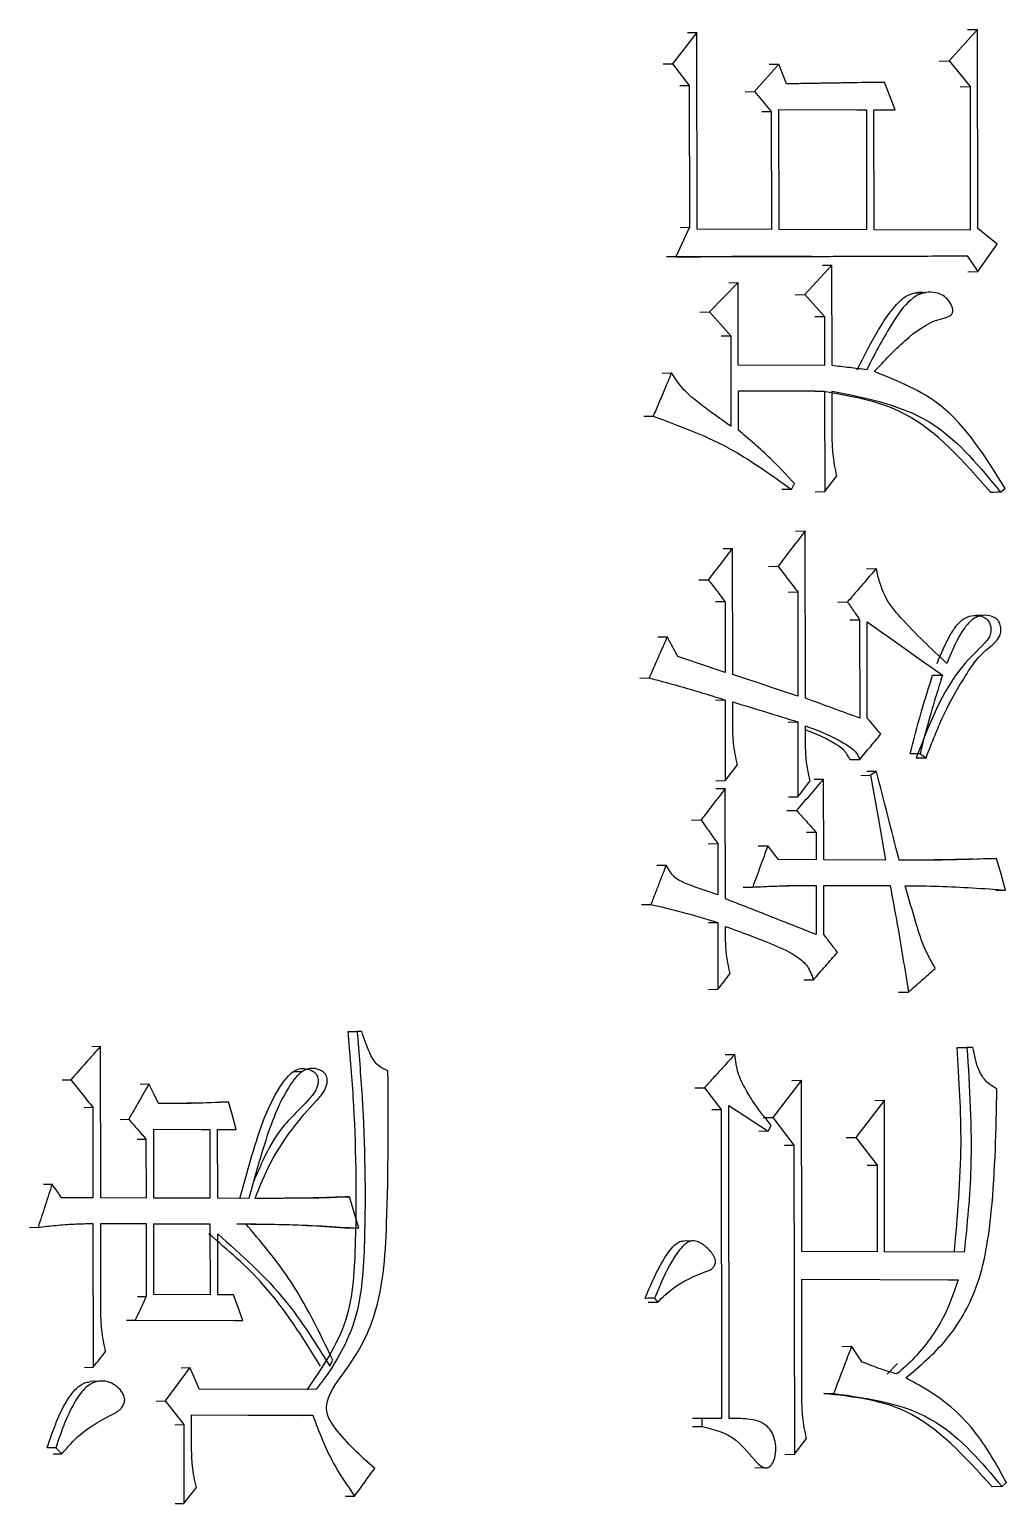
# Model space of a CAD drawing. Header units: millimetres. Extents: x 1726 to 4771, y 590 to 2743.
# Drawn here: x 3151.89 to 3157.26, y 935.74 to 943.84 of the extents above; entities that cross this region are included whole.
import ezdxf

# ---------------------------------------------------------------- set-up
doc = ezdxf.new("R2010")
doc.units = ezdxf.units.MM

msp = doc.modelspace()

# ---------------------------------------------------------------- linework, layer by layer
at = {"color": 7, "linetype": 'Continuous', "lineweight": 25}
for p, q in [((3157.101, 943.8413), (3156.9448, 943.6688)), ((3157.047, 943.8405), (3157.101, 943.8413)), ((3157.1026, 942.7488), (3157.101, 943.8413)), ((3155.5595, 943.8255), (3155.4261, 943.6529)), ((3155.5076, 943.8247), (3155.5595, 943.8255)), ((3155.5611, 942.7438), (3155.5595, 943.8255)), ((3156.891, 943.6681), (3156.9448, 943.6688)), ((3156.9448, 943.6688), (3157.0603, 943.5278)), ((3155.3744, 943.6521), (3155.4261, 943.6529)), ((3155.4261, 943.6529), (3155.5182, 943.5336)), ((3156.0097, 943.6508), (3155.8768, 943.4998)), ((3155.9572, 943.65), (3156.0097, 943.6508)), ((3156.0514, 943.5424), (3156.0097, 943.6508)), ((3155.4664, 943.5328), (3155.5182, 943.5336)), ((3155.5182, 943.5336), (3155.5193, 942.7548)), ((3156.5368, 943.5504), (3156.5901, 943.5512)), ((3156.6482, 943.3996), (3156.5901, 943.5512)), ((3157.0064, 943.527), (3157.0603, 943.5278)), ((3157.0603, 943.5278), (3157.0615, 942.7381)), ((3155.8245, 943.499), (3155.8768, 943.4998)), ((3155.8768, 943.4998), (3155.9685, 943.3913)), ((3155.916, 943.3905), (3155.9685, 943.3913)), ((3155.9685, 943.3913), (3155.9694, 942.7423)), ((3156.011, 942.7421), (3156.01, 943.402)), ((3156.01, 943.402), (3156.4911, 943.4002)), ((3156.4379, 943.3994), (3156.4911, 943.4002)), ((3156.4911, 943.4002), (3156.4921, 942.7403)), ((3156.5325, 943.4), (3156.6482, 943.3996)), ((3156.5334, 942.7402), (3156.5325, 943.4)), ((3156.5948, 943.3988), (3156.6482, 943.3996)), ((3155.5193, 942.7548), (3155.4444, 942.5928)), ((3155.4675, 942.754), (3155.5193, 942.7548)), ((3155.9694, 942.7423), (3155.5611, 942.7438)), ((3156.4921, 942.7403), (3156.011, 942.7421)), ((3157.0615, 942.7381), (3156.5334, 942.7402)), ((3157.2096, 942.6618), (3157.1026, 942.7488)), ((3157.1029, 942.5108), (3157.2096, 942.6618)), ((3155.4444, 942.5928), (3155.3923, 942.592)), ((3156.3019, 942.5463), (3156.1528, 942.3846)), ((3156.2489, 942.5456), (3156.3019, 942.5463)), ((3156.3026, 941.9947), (3156.3019, 942.5463)), ((3156.9913, 942.5968), (3157.0452, 942.5976)), ((3157.0452, 942.5976), (3157.1029, 942.5108)), ((3157.0489, 942.51), (3157.1029, 942.5108)), ((3155.7867, 942.4509), (3155.6285, 942.2892)), ((3155.7345, 942.4501), (3155.7867, 942.4509)), ((3155.7874, 941.9966), (3155.7867, 942.4509)), ((3156.1, 942.3839), (3156.1528, 942.3846)), ((3156.1528, 942.3846), (3156.2608, 942.2653)), ((3156.8005, 942.3924), (3156.7466, 942.3916)), ((3155.5765, 942.2885), (3155.6285, 942.2892)), ((3155.6285, 942.2892), (3155.7455, 942.159)), ((3156.2079, 942.2645), (3156.2608, 942.2653)), ((3156.2608, 942.2653), (3156.2612, 941.9948)), ((3155.6933, 942.1582), (3155.7455, 942.159)), ((3155.7455, 942.159), (3155.7462, 941.6614)), ((3156.2612, 941.9948), (3155.7874, 941.9966)), ((3155.3685, 941.9539), (3155.4203, 941.9547)), ((3155.7876, 941.856), (3156.2614, 941.8542)), ((3155.7879, 941.6396), (3155.7876, 941.856)), ((3156.2082, 941.8534), (3155.7876, 941.855)), ((3156.2085, 941.8534), (3156.2614, 941.8542)), ((3156.2614, 941.8542), (3156.2622, 941.3025)), ((3156.3032, 941.6053), (3156.3029, 941.854)), ((3155.2686, 941.7162), (3155.3202, 941.7169)), ((3156.0796, 941.314), (3156.0961, 941.3464)), ((3156.2622, 941.3025), (3156.3284, 941.3888)), ((3157.228, 941.2988), (3157.2526, 941.3204)), ((3156.2093, 941.3018), (3156.2622, 941.3025)), ((3156.1019, 941.0858), (3156.1546, 941.0866)), ((3156.156, 940.1672), (3156.1546, 941.0866)), ((3155.7033, 940.99), (3155.7555, 940.9907)), ((3155.7565, 940.2985), (3155.7555, 940.9907)), ((3155.9529, 940.8917), (3156.0054, 940.8925)), ((3156.4912, 940.8789), (3156.5445, 940.8797)), ((3155.5703, 940.8174), (3155.6223, 940.8182)), ((3156.0609, 940.7507), (3156.1136, 940.7514)), ((3156.1136, 940.7514), (3156.1144, 940.1781)), ((3155.6621, 940.6981), (3155.7143, 940.6988)), ((3155.7143, 940.6988), (3155.7148, 940.3094)), ((3156.3344, 940.6956), (3156.3874, 940.6963)), ((3156.4007, 940.598), (3156.4538, 940.5987)), ((3156.4538, 940.5987), (3156.4546, 940.0579)), ((3157.1467, 940.623), (3157.0923, 940.6222)), ((3156.496, 940.0577), (3156.4952, 940.5878)), ((3155.3456, 940.5045), (3155.3973, 940.5053)), ((3155.2456, 940.2777), (3155.2972, 940.2785)), ((3156.8548, 940.2933), (3156.9085, 940.2941)), ((3155.6629, 940.1572), (3155.715, 940.158)), ((3155.715, 940.158), (3155.7157, 939.7145)), ((3155.7569, 940.0172), (3155.7567, 940.147)), ((3156.062, 940.0367), (3156.1146, 940.0375)), ((3156.1146, 940.0375), (3156.1152, 939.6265)), ((3156.1563, 939.9292), (3156.1562, 940.0157)), ((3156.7855, 939.8619), (3156.7319, 939.8611)), ((3156.7855, 939.8619), (3156.8185, 939.8401)), ((3156.4015, 939.8299), (3156.4549, 939.8307)), ((3155.6636, 939.7137), (3155.7157, 939.7145)), ((3156.2033, 939.7225), (3156.2562, 939.7233)), ((3156.2568, 939.2798), (3156.2562, 939.7233)), ((3156.4598, 939.7432), (3156.513, 939.744)), ((3156.546, 939.7655), (3156.4928, 939.7647)), ((3156.546, 939.7655), (3156.513, 939.744)), ((3155.6636, 939.6705), (3155.7157, 939.6712)), ((3155.7166, 939.0655), (3155.7157, 939.6712)), ((3156.0626, 939.6257), (3156.1152, 939.6265)), ((3156.0544, 939.55), (3156.107, 939.5508)), ((3155.5306, 939.4979), (3155.5825, 939.4986)), ((3156.1623, 939.4306), (3156.2151, 939.4314)), ((3156.2151, 939.4314), (3156.2153, 939.28)), ((3155.6224, 939.3677), (3155.6745, 939.3685)), ((3155.6745, 939.3685), (3155.6749, 939.0873)), ((3155.8969, 939.3559), (3155.9494, 939.3567)), ((3155.3391, 939.2499), (3155.3908, 939.2507)), ((3156.2153, 939.28), (3156.0077, 939.2807)), ((3156.5963, 939.2785), (3156.2568, 939.2798)), ((3157.0735, 939.2837), (3157.1519, 939.2862)), ((3157.1521, 939.2862), (3157.2062, 939.287)), ((3156.1625, 939.1386), (3156.0601, 939.1371)), ((3156.1628, 939.1386), (3156.2156, 939.1394)), ((3156.2156, 939.1394), (3156.2159, 938.8689)), ((3156.257, 939.1392), (3156.6213, 939.1378)), ((3156.2574, 938.8688), (3156.257, 939.1392)), ((3156.568, 939.137), (3156.6213, 939.1378)), ((3155.8142, 939.1291), (3155.8665, 939.1298)), ((3157.2016, 939.1129), (3157.2558, 939.1137)), ((3155.2558, 939.0337), (3155.3074, 939.0345)), ((3155.623, 938.9351), (3155.6751, 938.9358)), ((3155.6751, 938.9358), (3155.6756, 938.5681)), ((3155.7169, 938.8708), (3155.7168, 938.914)), ((3155.6236, 938.5673), (3155.6756, 938.5681)), ((3156.1469, 938.6194), (3156.1997, 938.6202)), ((3156.6678, 938.5525), (3156.7213, 938.5533)), ((3153.6437, 938.3362), (3153.6933, 938.337)), ((3153.7187, 938.3369), (3153.6933, 938.337)), ((3152.2364, 938.2542), (3152.2841, 938.255)), ((3152.2853, 937.4221), (3152.2841, 938.255)), ((3156.9893, 938.2484), (3157.0433, 938.2492)), ((3157.0762, 938.2491), (3157.0433, 938.2492)), ((3155.7157, 938.21), (3155.7679, 938.2108)), ((3153.3904, 938.1151), (3153.3409, 938.1143)), ((3152.0735, 938.0708), (3152.1211, 938.0716)), ((3152.5024, 938.0478), (3152.5505, 938.0486)), ((3155.5494, 938.0267), (3155.6013, 938.0275)), ((3155.6013, 938.0275), (3155.6933, 937.9082)), ((3156.1341, 938.0688), (3155.9765, 937.8639)), ((3156.0814, 938.068), (3156.1341, 938.0688)), ((3156.1355, 937.1277), (3156.1341, 938.0688)), ((3152.1939, 937.919), (3152.2417, 937.9198)), ((3152.2417, 937.9198), (3152.2424, 937.4222)), ((3152.8011, 937.9427), (3152.9381, 937.9491)), ((3152.9384, 937.9491), (3152.987, 937.9499)), ((3155.7349, 937.9296), (3155.9516, 937.7882)), ((3155.7374, 936.2097), (3155.7349, 937.9296)), ((3156.59, 937.9589), (3156.4331, 937.754)), ((3156.5367, 937.9581), (3156.59, 937.9589)), ((3156.5912, 937.126), (3156.59, 937.9589)), ((3152.3913, 937.8535), (3152.4392, 937.8543)), ((3155.6412, 937.9074), (3155.6933, 937.9082)), ((3155.6933, 937.9082), (3155.6957, 936.2099)), ((3155.924, 937.8631), (3155.9765, 937.8639)), ((3155.9765, 937.8639), (3156.0931, 937.712)), ((3152.5771, 937.4212), (3152.5765, 937.7998)), ((3152.5765, 937.7998), (3152.8847, 937.7988)), ((3152.8362, 937.798), (3152.8847, 937.7988)), ((3152.8847, 937.7988), (3152.8852, 937.4202)), ((3152.9274, 937.7987), (3153.0299, 937.7983)), ((3152.928, 937.4201), (3152.9274, 937.7987)), ((3152.9812, 937.7975), (3153.0299, 937.7983)), ((3155.9516, 937.7882), (3155.8992, 937.7874)), ((3155.9516, 937.7882), (3155.9682, 937.8206)), ((3152.4857, 937.745), (3152.5337, 937.7458)), ((3152.5337, 937.7458), (3152.5342, 937.4213)), ((3156.0405, 937.7112), (3156.0931, 937.712)), ((3156.0931, 937.712), (3156.0955, 936.0137)), ((3156.38, 937.7532), (3156.4331, 937.754)), ((3156.4331, 937.754), (3156.5492, 937.6021)), ((3156.4959, 937.6013), (3156.5492, 937.6021)), ((3156.5492, 937.6021), (3156.5498, 937.1262)), ((3151.9712, 937.4978), (3152.0186, 937.4986)), ((3152.2424, 937.4222), (3152.0704, 937.4227)), ((3152.5342, 937.4213), (3152.2853, 937.4221)), ((3152.8852, 937.4202), (3152.5771, 937.4212)), ((3153.0988, 937.4195), (3152.928, 937.4201)), ((3153.2849, 937.4198), (3153.2767, 937.4197)), ((3153.6026, 937.4277), (3153.6521, 937.4285)), ((3152.2426, 937.2816), (3152.2437, 936.492)), ((3152.2855, 937.2815), (3152.5344, 937.2807)), ((3152.2862, 936.7947), (3152.2855, 937.2815)), ((3152.4863, 937.2799), (3152.5344, 937.2807)), ((3152.5344, 937.2807), (3152.535, 936.8805)), ((3152.5778, 936.8911), (3152.5773, 937.2805)), ((3152.5773, 937.2805), (3152.8854, 937.2796)), ((3152.8367, 937.2788), (3152.5773, 937.2796)), ((3152.8369, 937.2788), (3152.8854, 937.2796)), ((3152.8854, 937.2796), (3152.886, 936.8902)), ((3151.8941, 937.2601), (3151.9415, 937.2609)), ((3152.9287, 936.89), (3152.9282, 937.2252)), ((3153.7033, 937.2553), (3153.6538, 937.2545)), ((3155.5353, 937.1857), (3155.4831, 937.1849)), ((3156.5498, 937.1262), (3156.1355, 937.1277)), ((3157.0284, 937.1243), (3156.5912, 937.126)), ((3156.1366, 936.3164), (3156.1357, 936.9763)), ((3156.1357, 936.9763), (3156.9957, 936.973)), ((3156.9418, 936.9722), (3156.9957, 936.973)), ((3152.4869, 936.8797), (3152.535, 936.8805)), ((3152.886, 936.8902), (3152.5778, 936.8911)), ((3153.0142, 936.8898), (3152.9287, 936.89)), ((3152.4272, 936.75), (3152.4752, 936.7508)), ((3152.4752, 936.7508), (3153.0656, 936.749)), ((3153.0168, 936.7482), (3153.0656, 936.749)), ((3156.3568, 936.6067), (3156.4099, 936.6075)), ((3152.196, 936.4912), (3152.2437, 936.492)), ((3152.7754, 936.4903), (3152.6387, 936.3068)), ((3152.727, 936.4895), (3152.7754, 936.4903)), ((3156.6046, 936.4543), (3156.6624, 936.5119)), ((3152.2737, 936.4148), (3152.2257, 936.414)), ((3152.5905, 936.306), (3152.6387, 936.3068)), ((3152.6387, 936.3068), (3152.7416, 936.1767)), ((3153.4668, 936.3691), (3152.8269, 936.3711)), ((3156.2576, 936.3474), (3156.3108, 936.3482)), ((3152.7843, 936.2307), (3153.4498, 936.2285)), ((3152.7846, 936.0468), (3152.7843, 936.2307)), ((3152.7843, 936.2297), (3153.4004, 936.2277)), ((3153.4004, 936.2277), (3153.4499, 936.2285)), ((3152.6933, 936.1759), (3152.7416, 936.1767)), ((3152.7416, 936.1767), (3152.7422, 935.744)), ((3155.5873, 936.2103), (3155.5353, 936.2095)), ((3155.5354, 936.1663), (3155.5873, 936.167)), ((3155.5873, 936.2103), (3155.5873, 936.167)), ((3155.6957, 936.2099), (3155.5873, 936.2103)), ((3155.7639, 936.2107), (3155.7374, 936.2103)), ((3156.0955, 936.0137), (3156.1619, 936.1)), ((3152.0379, 936.0491), (3151.9905, 936.0483)), ((3152.0247, 936.0157), (3152.0724, 936.0165)), ((3152.0379, 936.0491), (3152.0724, 936.0165)), ((3156.0429, 936.0129), (3156.0955, 936.0137)), ((3155.8779, 935.9402), (3155.9306, 935.941)), ((3152.7422, 935.744), (3152.8106, 935.8304)), ((3157.2359, 935.8363), (3157.1815, 935.8355)), ((3157.2359, 935.8363), (3157.2605, 935.8578)), ((3152.6939, 935.7432), (3152.7422, 935.744)), ((3153.6305, 935.7835), (3153.68, 935.7843))]:
    msp.add_line(p, q, dxfattribs=at)
at = {"color": 7, "linetype": 'Continuous', "lineweight": 25, "flags": 128}
for points in [[(3156.0796, 941.314), (3156.0592, 941.3137), (3156.0429, 941.3135), (3156.0269, 941.3133)], [(3157.228, 941.2988), (3157.2081, 941.2985), (3157.1908, 941.2983), (3157.1738, 941.2981)], [(3156.7649, 939.8394), (3156.7781, 939.8396), (3156.7916, 939.8398), (3156.805, 939.84), (3156.8185, 939.8401)], [(3156.513, 939.744), (3156.5547, 939.5112), (3156.5963, 939.2785)], [(3157.2558, 939.1137), (3157.231, 939.2003), (3157.2062, 939.287)], [(3152.602, 937.9403), (3152.5762, 937.9945), (3152.5505, 938.0486)], [(3153.0299, 937.7983), (3153.0085, 937.8741), (3152.987, 937.9499)], [(3153.7033, 937.2553), (3153.6777, 937.3419), (3153.6521, 937.4285)], [(3153.0656, 936.749), (3153.0399, 936.8194), (3153.0142, 936.8898)], [(3155.3272, 936.8711), (3155.309, 936.8708), (3155.2922, 936.8706), (3155.2756, 936.8703)], [(3155.3272, 936.8711), (3155.3323, 936.8646), (3155.3373, 936.8581), (3155.3439, 936.8495)], [(3155.292, 936.8487), (3155.3102, 936.8489), (3155.3271, 936.8492), (3155.3439, 936.8495)], [(3152.8269, 936.3711), (3152.8075, 936.416), (3152.7914, 936.4532), (3152.7754, 936.4903)], [(3153.543, 936.4986), (3153.5514, 936.5148), (3153.5599, 936.531)]]:
    msp.add_lwpolyline(points, dxfattribs=at)
at = {"color": 7, "linetype": 'Continuous', "lineweight": 25}
for points, knots in [([(3156.5901, 943.5512), (3156.5239, 943.5501), (3156.4535, 943.549), (3156.3788, 943.5478), (3156.3622, 943.5475), (3156.3456, 943.5472), (3156.329, 943.547), (3156.3124, 943.5467), (3156.2958, 943.5464), (3156.275, 943.5461), (3156.2584, 943.5458), (3156.2418, 943.5455), (3156.2252, 943.5453), (3156.2085, 943.545), (3156.1794, 943.5445), (3156.1285, 943.5437), (3156.0816, 943.5429), (3156.0514, 943.5424)], [0, 0, 0, 0, 0.369844, 0.392959, 0.416074, 0.462305, 0.48542, 0.508535, 0.554765, 0.577881, 0.624111, 0.647226, 0.670342, 0.716572, 0.739687, 0.832148, 1, 1, 1, 1]), ([(3156.189, 942.5947), (3156.1874, 942.5947), (3156.0959, 942.5944), (3155.8308, 942.5934), (3155.5663, 942.5926), (3155.3923, 942.592)], [0, 0, 0, 0, 0.006161, 0.346359, 1, 1, 1, 1]), ([(3155.4444, 942.5928), (3155.535, 942.593), (3155.7163, 942.5936), (3155.9872, 942.5942), (3156.2125, 942.5948), (3156.4374, 942.5954), (3156.6361, 942.5961), (3156.8537, 942.5969), (3156.9814, 942.5974), (3157.0452, 942.5976)], [0, 0, 0, 0, 0.168661, 0.337321, 0.505982, 0.590312, 0.758972, 0.879486, 1, 1, 1, 1]), ([(3156.4397, 941.9715), (3156.4641, 942.0194), (3156.5246, 942.1384), (3156.6068, 942.2787), (3156.6948, 942.373), (3156.7574, 942.3968), (3156.7983, 942.4012), (3156.8173, 942.394), (3156.818, 942.3937)], [0, 0, 0, 0, 0.257495, 0.639579, 0.786262, 0.891147, 0.995717, 1, 1, 1, 1]), ([(3156.5344, 941.9615), (3156.5883, 942.0197), (3156.6964, 942.1367), (3156.8399, 942.2406), (3156.9334, 942.2591), (3156.9541, 942.2714), (3156.9611, 942.2788), (3156.9647, 942.2874), (3156.966, 942.2984), (3156.9633, 942.3155), (3156.9518, 942.3413), (3156.9292, 942.3696), (3156.8911, 942.3926), (3156.8429, 942.4007), (3156.7867, 942.3926), (3156.7079, 942.3413), (3156.6127, 942.2003), (3156.5397, 942.0659), (3156.4962, 941.9783), (3156.4932, 941.9723)], [0, 0, 0, 0, 0.181627, 0.364877, 0.405345, 0.414708, 0.422096, 0.428255, 0.434387, 0.44497, 0.464039, 0.494559, 0.524876, 0.568261, 0.613388, 0.663291, 0.787095, 0.985392, 1, 1, 1, 1]), ([(3156.4932, 941.9723), (3156.4615, 941.976), (3156.4138, 941.9816), (3156.3503, 941.9891), (3156.3185, 941.9928), (3156.3026, 941.9947)], [0, 0, 0, 0, 0.4999991, 0.7499992, 1, 1, 1, 1]), ([(3155.4202, 941.9547), (3155.4076, 941.9245), (3155.3846, 941.8699), (3155.3512, 941.7906), (3155.3305, 941.7415), (3155.3202, 941.717)], [0, 0, 0, 0, 0.380374, 0.690187, 1, 1, 1, 1]), ([(3155.7462, 941.6614), (3155.7065, 941.6897), (3155.641, 941.7363), (3155.5509, 941.8037), (3155.4771, 941.8686), (3155.4393, 941.9258), (3155.4203, 941.9547)], [0, 0, 0, 0, 0.336864, 0.555373, 0.775639, 1, 1, 1, 1]), ([(3157.2526, 941.3204), (3157.1466, 941.4912), (3156.9597, 941.7923), (3156.6629, 941.9103), (3156.5345, 941.9614)], [0, 0, 0, 0, 0.56753, 1, 1, 1, 1]), ([(3157.1736, 941.2981), (3157.0254, 941.4678), (3156.7637, 941.7676), (3156.4052, 941.8273), (3156.2496, 941.8533)], [0, 0, 0, 0, 0.566016, 1, 1, 1, 1]), ([(3156.3029, 941.854), (3156.5018, 941.8152), (3156.8625, 941.7448), (3157.1149, 941.4369), (3157.228, 941.2988)], [0, 0, 0, 0, 0.551707, 1, 1, 1, 1]), ([(3155.3202, 941.7169), (3155.4692, 941.6618), (3155.7368, 941.5628), (3155.9743, 941.3904), (3156.0796, 941.314)], [0, 0, 0, 0, 0.556947, 1, 1, 1, 1]), ([(3156.0961, 941.3464), (3156.0522, 941.3937), (3155.9814, 941.4697), (3155.8766, 941.5648), (3155.8175, 941.6147), (3155.7879, 941.6396)], [0, 0, 0, 0, 0.450179, 0.724893, 1, 1, 1, 1]), ([(3156.3284, 941.3888), (3156.3201, 941.4286), (3156.3052, 941.4998), (3156.3038, 941.573), (3156.3032, 941.6053)], [0, 0, 0, 0, 0.558835, 1, 1, 1, 1]), ([(3156.1546, 941.0866), (3156.1298, 941.0543), (3156.08, 940.9895), (3156.0303, 940.9248), (3156.0054, 940.8925)], [0, 0, 0, 0, 0.5, 1, 1, 1, 1]), ([(3155.7555, 940.9907), (3155.7333, 940.962), (3155.689, 940.9045), (3155.6445, 940.8469), (3155.6223, 940.8182)], [0, 0, 0, 0, 0.5, 1, 1, 1, 1]), ([(3156.0054, 940.8925), (3156.0234, 940.869), (3156.0595, 940.822), (3156.0956, 940.7749), (3156.1136, 940.7514)], [0, 0, 0, 0, 0.499999, 1, 1, 1, 1]), ([(3156.5444, 940.8797), (3156.5242, 940.8561), (3156.488, 940.8137), (3156.4356, 940.7526), (3156.4035, 940.7151), (3156.3874, 940.6963)], [0, 0, 0, 0, 0.386049, 0.693024, 1, 1, 1, 1]), ([(3156.9331, 940.3589), (3156.8467, 940.4393), (3156.7258, 940.5517), (3156.583, 940.7246), (3156.5574, 940.8275), (3156.5445, 940.8796)], [0, 0, 0, 0, 0.553442, 0.773992, 1, 1, 1, 1]), ([(3155.6223, 940.8182), (3155.6377, 940.7983), (3155.6683, 940.7585), (3155.6989, 940.7187), (3155.7143, 940.6988)], [0, 0, 0, 0, 0.499998, 1, 1, 1, 1]), ([(3156.3874, 940.6963), (3156.3985, 940.6801), (3156.4206, 940.6475), (3156.4427, 940.615), (3156.4538, 940.5987)], [0, 0, 0, 0, 0.5, 1, 1, 1, 1]), ([(3156.8791, 940.3581), (3156.9023, 940.4139), (3156.9343, 940.4908), (3156.9892, 940.5736), (3157.032, 940.6117), (3157.0792, 940.6247), (3157.1185, 940.6207), (3157.1457, 940.6082), (3157.1621, 940.5923), (3157.172, 940.5718), (3157.1762, 940.548), (3157.1741, 940.5226), (3157.1626, 940.4939), (3157.108, 940.436), (3156.9278, 940.2649), (3156.8349, 940.0225), (3156.7646, 939.8394)], [0, 0, 0, 0, 0.133375, 0.183984, 0.225671, 0.267689, 0.304898, 0.324823, 0.34135, 0.357907, 0.374433, 0.39274, 0.411726, 0.44145, 0.578087, 1, 1, 1, 1]), ([(3156.8185, 939.8401), (3156.8509, 939.9239), (3156.9118, 940.0816), (3157.0156, 940.2619), (3157.0929, 940.3801), (3157.1497, 940.4344), (3157.1893, 940.4642), (3157.2159, 940.4929), (3157.2284, 940.5225), (3157.2308, 940.5496), (3157.2257, 940.5757), (3157.2137, 940.5969), (3157.1935, 940.6132), (3157.1614, 940.624), (3157.1182, 940.6239), (3157.0692, 940.6015), (3156.9974, 940.5177), (3156.9611, 940.4279), (3156.9331, 940.3589)], [0, 0, 0, 0, 0.197358, 0.3716249, 0.4683837, 0.5171346, 0.5568494, 0.5883659, 0.6074848, 0.6266416, 0.6455355, 0.6637355, 0.6799587, 0.7065159, 0.7474695, 0.7881591, 0.8371879, 1, 1, 1, 1]), ([(3156.4952, 940.5878), (3156.5642, 940.5388), (3156.7022, 940.4409), (3156.8397, 940.3431), (3156.9085, 940.2941)], [0, 0, 0, 0, 0.5, 1, 1, 1, 1]), ([(3155.3973, 940.5053), (3155.3806, 940.4675), (3155.3472, 940.3919), (3155.3139, 940.3163), (3155.2972, 940.2785)], [0, 0, 0, 0, 0.499999, 1, 1, 1, 1]), ([(3155.4559, 940.3969), (3155.4462, 940.415), (3155.4266, 940.4511), (3155.407, 940.4872), (3155.3973, 940.5053)], [0, 0, 0, 0, 0.499998, 1, 1, 1, 1]), ([(3155.7148, 940.3094), (3155.6717, 940.324), (3155.5855, 940.3532), (3155.4991, 940.3823), (3155.4559, 940.3969)], [0, 0, 0, 0, 0.499999, 1, 1, 1, 1]), ([(3155.2972, 940.2785), (3155.3606, 940.2619), (3155.4624, 940.2353), (3155.6013, 940.1935), (3155.6771, 940.1698), (3155.715, 940.158)], [0, 0, 0, 0, 0.452168, 0.726066, 1, 1, 1, 1]), ([(3156.1144, 940.1781), (3156.0549, 940.1982), (3155.9357, 940.2383), (3155.8162, 940.2784), (3155.7565, 940.2985)], [0, 0, 0, 0, 0.5, 1, 1, 1, 1]), ([(3156.7316, 939.8611), (3156.751, 939.9372), (3156.7792, 940.048), (3156.8225, 940.1912), (3156.8439, 940.2593), (3156.8545, 940.2933)], [0, 0, 0, 0, 0.52212, 0.761035, 1, 1, 1, 1]), ([(3156.9085, 940.2941), (3156.8969, 940.2569), (3156.8735, 940.1825), (3156.8305, 940.0392), (3156.8031, 939.9316), (3156.7855, 939.8619)], [0, 0, 0, 0, 0.2609834, 0.5219792, 1, 1, 1, 1]), ([(3155.7567, 940.147), (3155.8165, 940.1288), (3155.9359, 940.0923), (3156.0551, 940.0558), (3156.1146, 940.0375)], [0, 0, 0, 0, 0.5, 1, 1, 1, 1]), ([(3156.4546, 940.0579), (3156.4049, 940.0761), (3156.3054, 940.1125), (3156.2058, 940.149), (3156.156, 940.1672)], [0, 0, 0, 0, 0.5, 1, 1, 1, 1]), ([(3156.5705, 939.9709), (3156.5581, 939.9854), (3156.5333, 940.0143), (3156.5084, 940.0433), (3156.496, 940.0577)], [0, 0, 0, 0, 0.500001, 1, 1, 1, 1]), ([(3155.7822, 939.8008), (3155.7739, 939.8406), (3155.759, 939.9118), (3155.7575, 939.9849), (3155.7569, 940.0172)], [0, 0, 0, 0, 0.558835, 1, 1, 1, 1]), ([(3156.1562, 940.0157), (3156.2171, 939.9927), (3156.305, 939.9594), (3156.3963, 939.9033), (3156.4391, 939.8677), (3156.4495, 939.8431), (3156.4548, 939.8307)], [0, 0, 0, 0, 0.554179, 0.800397, 0.899211, 1, 1, 1, 1]), ([(3156.4014, 939.8299), (3156.3912, 939.8484), (3156.3708, 939.8851), (3156.3122, 939.9213), (3156.2428, 939.9607), (3156.1861, 939.9821), (3156.1562, 939.9933)], [0, 0, 0, 0, 0.19221, 0.380678, 0.674277, 1, 1, 1, 1]), ([(3156.4549, 939.8307), (3156.4648, 939.8427), (3156.4846, 939.8667), (3156.5232, 939.9135), (3156.5518, 939.9482), (3156.5705, 939.9709)], [0, 0, 0, 0, 0.257094, 0.514188, 1, 1, 1, 1]), ([(3156.1815, 939.7128), (3156.1732, 939.7526), (3156.1583, 939.8238), (3156.1569, 939.8969), (3156.1563, 939.9292)], [0, 0, 0, 0, 0.558835, 1, 1, 1, 1]), ([(3155.7157, 939.7145), (3155.7268, 939.7289), (3155.749, 939.7576), (3155.7711, 939.7864), (3155.7822, 939.8008)], [0, 0, 0, 0, 0.5, 1, 1, 1, 1]), ([(3156.2562, 939.7233), (3156.2313, 939.6946), (3156.1816, 939.6371), (3156.1319, 939.5795), (3156.107, 939.5508)], [0, 0, 0, 0, 0.5, 1, 1, 1, 1]), ([(3156.1152, 939.6265), (3156.1263, 939.6409), (3156.1484, 939.6696), (3156.1705, 939.6984), (3156.1815, 939.7128)], [0, 0, 0, 0, 0.5, 1, 1, 1, 1]), ([(3156.6707, 939.2782), (3156.6499, 939.3594), (3156.6084, 939.5219), (3156.5668, 939.6843), (3156.546, 939.7655)], [0, 0, 0, 0, 0.5, 1, 1, 1, 1]), ([(3155.7157, 939.6712), (3155.6935, 939.6425), (3155.6492, 939.5849), (3155.6047, 939.5274), (3155.5825, 939.4986)], [0, 0, 0, 0, 0.5, 1, 1, 1, 1]), ([(3156.107, 939.5508), (3156.1251, 939.5309), (3156.1611, 939.4911), (3156.1971, 939.4513), (3156.2151, 939.4314)], [0, 0, 0, 0, 0.499998, 1, 1, 1, 1]), ([(3155.5825, 939.4986), (3155.5978, 939.477), (3155.6285, 939.4336), (3155.6592, 939.3902), (3155.6745, 939.3685)], [0, 0, 0, 0, 0.499998, 1, 1, 1, 1]), ([(3155.9494, 939.3567), (3155.9356, 939.3189), (3155.9079, 939.2433), (3155.8803, 939.1676), (3155.8665, 939.1298)], [0, 0, 0, 0, 0.499999, 1, 1, 1, 1]), ([(3156.0077, 939.2807), (3155.998, 939.2934), (3155.9785, 939.3187), (3155.9591, 939.344), (3155.9494, 939.3567)], [0, 0, 0, 0, 0.500001, 1, 1, 1, 1]), ([(3155.3907, 939.2506), (3155.3789, 939.22), (3155.3591, 939.1686), (3155.3313, 939.0966), (3155.3154, 939.0552), (3155.3074, 939.0345)], [0, 0, 0, 0, 0.425233, 0.7126165, 1, 1, 1, 1]), ([(3155.6749, 939.0873), (3155.6177, 939.1062), (3155.5377, 939.1327), (3155.4325, 939.178), (3155.4048, 939.2262), (3155.3908, 939.2506)], [0, 0, 0, 0, 0.554938, 0.774738, 1, 1, 1, 1]), ([(3157.2062, 939.287), (3157.1089, 939.2834), (3157.0091, 939.2797), (3156.9064, 939.2786), (3156.8988, 939.2785), (3156.8912, 939.2784), (3156.8836, 939.2784), (3156.876, 939.2783), (3156.8684, 939.2783), (3156.8609, 939.2782), (3156.8533, 939.2782), (3156.8431, 939.2781), (3156.833, 939.2781), (3156.8229, 939.2781), (3156.8153, 939.2781), (3156.8077, 939.278), (3156.8, 939.278), (3156.7924, 939.278), (3156.7848, 939.278), (3156.7772, 939.278), (3156.7671, 939.278), (3156.757, 939.278), (3156.7468, 939.2781), (3156.7392, 939.2781), (3156.7316, 939.2781), (3156.724, 939.2781), (3156.7164, 939.2781), (3156.7088, 939.2781), (3156.7012, 939.2782), (3156.6936, 939.2782), (3156.6834, 939.2782), (3156.6758, 939.2782), (3156.6707, 939.2782)], [0, 0, 0, 0, 0.54643, 0.560604, 0.574777, 0.588951, 0.603124, 0.617298, 0.631471, 0.645645, 0.659818, 0.673992, 0.702339, 0.716512, 0.730686, 0.744859, 0.759033, 0.773206, 0.78738, 0.801553, 0.815726, 0.844073, 0.858247, 0.87242, 0.886594, 0.900767, 0.914941, 0.929114, 0.943288, 0.957461, 0.971635, 1, 1, 1, 1]), ([(3157.0772, 939.2834), (3157.0773, 939.2834), (3157.0775, 939.2834), (3157.0763, 939.2834), (3157.034, 939.282), (3156.8939, 939.2783), (3156.7968, 939.2782), (3156.7456, 939.2781)], [0, 0, 0, 0, 0.004687, 0.011486, 0.030742, 0.488118, 1, 1, 1, 1]), ([(3155.8665, 939.1298), (3155.8962, 939.1313), (3155.9555, 939.1342), (3156.0719, 939.1383), (3156.1585, 939.1389), (3156.2156, 939.1394)], [0, 0, 0, 0, 0.254777, 0.5095604, 1, 1, 1, 1]), ([(3156.6213, 939.1378), (3156.6346, 939.0667), (3156.6594, 938.934), (3156.6921, 938.7391), (3156.7116, 938.6152), (3156.7213, 938.5533)], [0, 0, 0, 0, 0.366425, 0.683185, 1, 1, 1, 1]), ([(3156.704, 939.1375), (3156.7662, 939.1368), (3156.8895, 939.1354), (3157.0734, 939.1263), (3157.195, 939.1179), (3157.2558, 939.1137)], [0, 0, 0, 0, 0.337206, 0.668546, 1, 1, 1, 1]), ([(3156.8694, 938.6824), (3156.8456, 938.7252), (3156.8026, 938.8026), (3156.7551, 938.9594), (3156.7239, 939.0679), (3156.704, 939.1375)], [0, 0, 0, 0, 0.308167, 0.555958, 1, 1, 1, 1]), ([(3156.2159, 938.8689), (3156.1329, 938.9017), (3155.9667, 938.9672), (3155.8, 939.0327), (3155.7166, 939.0655)], [0, 0, 0, 0, 0.5, 1, 1, 1, 1]), ([(3155.3074, 939.0345), (3155.3648, 939.0209), (3155.4552, 938.9994), (3155.5774, 938.9647), (3155.6425, 938.9455), (3155.6751, 938.9358)], [0, 0, 0, 0, 0.4650771, 0.7325154, 1, 1, 1, 1]), ([(3155.7168, 938.914), (3155.8053, 938.8818), (3155.9399, 938.8326), (3156.0921, 938.7639), (3156.1723, 938.6978), (3156.1904, 938.6463), (3156.1997, 938.6202)], [0, 0, 0, 0, 0.493627, 0.751972, 0.874128, 1, 1, 1, 1]), ([(3155.7422, 938.6543), (3155.7339, 938.6941), (3155.7189, 938.7653), (3155.7175, 938.8385), (3155.7169, 938.8708)], [0, 0, 0, 0, 0.558835, 1, 1, 1, 1]), ([(3156.3322, 938.7711), (3156.3197, 938.7874), (3156.2948, 938.82), (3156.2699, 938.8525), (3156.2574, 938.8688)], [0, 0, 0, 0, 0.500002, 1, 1, 1, 1]), ([(3156.1997, 938.6202), (3156.2218, 938.6453), (3156.266, 938.6957), (3156.3101, 938.746), (3156.3322, 938.7711)], [0, 0, 0, 0, 0.5, 1, 1, 1, 1]), ([(3155.6756, 938.5681), (3155.6867, 938.5824), (3155.7089, 938.6112), (3155.7311, 938.64), (3155.7422, 938.6543)], [0, 0, 0, 0, 0.5, 1, 1, 1, 1]), ([(3156.7213, 938.5533), (3156.746, 938.5748), (3156.7954, 938.6178), (3156.8448, 938.6609), (3156.8694, 938.6824)], [0, 0, 0, 0, 0.5, 1, 1, 1, 1]), ([(3153.6435, 938.3362), (3153.6534, 938.2164), (3153.6851, 937.8325), (3153.6926, 937.3075), (3153.6653, 936.7272), (3153.5009, 936.4891), (3153.4174, 936.3681)], [0, 0, 0, 0, 0.176057, 0.564128, 0.778612, 1, 1, 1, 1]), ([(3153.6933, 938.337), (3153.7032, 938.2173), (3153.7349, 937.8336), (3153.7437, 937.306), (3153.7141, 936.7567), (3153.5681, 936.4991), (3153.4807, 936.3866), (3153.4669, 936.3689)], [0, 0, 0, 0, 0.175959, 0.5638, 0.778025, 0.965046, 1, 1, 1, 1]), ([(3153.8632, 938.1201), (3153.8423, 938.1295), (3153.7992, 938.1487), (3153.7531, 938.2323), (3153.7318, 938.297), (3153.7187, 938.3369)], [0, 0, 0, 0, 0.266463, 0.547608, 1, 1, 1, 1]), ([(3152.2841, 938.255), (3152.257, 938.2244), (3152.2026, 938.1633), (3152.1483, 938.1022), (3152.1211, 938.0716)], [0, 0, 0, 0, 0.5, 1, 1, 1, 1]), ([(3156.9743, 937.1235), (3156.9917, 937.3218), (3157.0246, 937.6962), (3157.0004, 938.0718), (3156.9891, 938.2484)], [0, 0, 0, 0, 0.529593, 1, 1, 1, 1]), ([(3157.0433, 938.2492), (3157.0573, 938.0287), (3157.0812, 937.6526), (3157.0439, 937.2789), (3157.0284, 937.1243)], [0, 0, 0, 0, 0.586461, 1, 1, 1, 1]), ([(3157.2081, 938.0214), (3157.1881, 938.0326), (3157.1473, 938.0555), (3157.0974, 938.1367), (3157.0843, 938.2061), (3157.0762, 938.2491)], [0, 0, 0, 0, 0.268929, 0.548046, 1, 1, 1, 1]), ([(3155.7679, 938.2108), (3155.747, 938.1878), (3155.7089, 938.1458), (3155.6533, 938.0847), (3155.6187, 938.0465), (3155.6013, 938.0275)], [0, 0, 0, 0, 0.375947, 0.687973, 1, 1, 1, 1]), ([(3155.9682, 937.8206), (3155.9378, 937.8583), (3155.8874, 937.9206), (3155.8272, 938.0174), (3155.7814, 938.1072), (3155.7724, 938.1761), (3155.7679, 938.2108)], [0, 0, 0, 0, 0.334836, 0.553745, 0.775373, 1, 1, 1, 1]), ([(3153.0497, 937.4187), (3153.069, 937.4886), (3153.127, 937.6989), (3153.203, 937.9412), (3153.3111, 938.0919), (3153.3556, 938.1266), (3153.3933, 938.1356), (3153.4275, 938.1299), (3153.4528, 938.1184), (3153.469, 938.1038), (3153.4774, 938.089), (3153.481, 938.0703), (3153.4783, 938.043), (3153.4631, 938.0035), (3153.3897, 937.9158), (3153.2641, 937.8094), (3153.1802, 937.6396), (3153.1393, 937.5453), (3153.1256, 937.5136)], [0, 0, 0, 0, 0.131673, 0.396224, 0.451831, 0.478536, 0.505524, 0.52877, 0.548946, 0.560751, 0.570372, 0.579992, 0.594342, 0.61881, 0.655804, 0.810866, 0.936375, 1, 1, 1, 1]), ([(3153.1329, 937.4194), (3153.16, 937.4863), (3153.2423, 937.6892), (3153.3884, 937.8712), (3153.5078, 937.9961), (3153.5251, 938.0351), (3153.5305, 938.0633), (3153.529, 938.0833), (3153.5221, 938.1), (3153.5075, 938.1157), (3153.481, 938.1299), (3153.4462, 938.1366), (3153.4094, 938.1287), (3153.3622, 938.0964), (3153.2656, 937.9603), (3153.1842, 937.724), (3153.1243, 937.5159), (3153.0999, 937.4238), (3153.0988, 937.4195)], [0, 0, 0, 0, 0.1240109, 0.3764692, 0.411268, 0.4352193, 0.4490167, 0.4594927, 0.4684145, 0.4794235, 0.4973921, 0.5243096, 0.5464, 0.5684127, 0.6294892, 0.8377396, 0.9924138, 1, 1, 1, 1]), ([(3153.7901, 935.9353), (3153.7137, 936.0043), (3153.6243, 936.0851), (3153.5441, 936.1971), (3153.5257, 936.2415), (3153.5248, 936.2899), (3153.5552, 936.3786), (3153.6648, 936.5115), (3153.8296, 936.8068), (3153.8673, 937.3848), (3153.8648, 937.8427), (3153.8632, 938.1201)], [0, 0, 0, 0, 0.138481, 0.162101, 0.180201, 0.198515, 0.22064, 0.297298, 0.425038, 0.651637, 1, 1, 1, 1]), ([(3152.1211, 938.0716), (3152.1412, 938.0463), (3152.1814, 937.9957), (3152.2216, 937.9451), (3152.2417, 937.9198)], [0, 0, 0, 0, 0.499999, 1, 1, 1, 1]), ([(3152.5505, 938.0486), (3152.5319, 938.0162), (3152.4949, 937.9515), (3152.4578, 937.8867), (3152.4392, 937.8543)], [0, 0, 0, 0, 0.499999, 1, 1, 1, 1]), ([(3156.7078, 936.4333), (3156.7856, 936.4991), (3156.9421, 936.6312), (3157.1244, 936.9458), (3157.1962, 937.4295), (3157.2036, 937.7976), (3157.2081, 938.0214)], [0, 0, 0, 0, 0.1896226, 0.3813011, 0.6238123, 1, 1, 1, 1]), ([(3152.987, 937.9499), (3152.9229, 937.9467), (3152.8268, 937.9418), (3152.6984, 937.9405), (3152.6341, 937.9404), (3152.602, 937.9403)], [0, 0, 0, 0, 0.500395, 0.750186, 1, 1, 1, 1]), ([(3152.8016, 937.9426), (3152.7877, 937.9424), (3152.7577, 937.9419), (3152.7211, 937.9411), (3152.7015, 937.9407)], [0, 0, 0, 0, 0.466921, 1, 1, 1, 1]), ([(3152.4392, 937.8543), (3152.455, 937.8362), (3152.4865, 937.8), (3152.518, 937.7639), (3152.5337, 937.7458)], [0, 0, 0, 0, 0.499998, 1, 1, 1, 1]), ([(3152.0186, 937.4986), (3152.0058, 937.459), (3151.98, 937.3797), (3151.9543, 937.3005), (3151.9415, 937.2609)], [0, 0, 0, 0, 0.499999, 1, 1, 1, 1]), ([(3152.0704, 937.4227), (3152.0618, 937.4354), (3152.0445, 937.4607), (3152.0272, 937.486), (3152.0186, 937.4986)], [0, 0, 0, 0, 0.500001, 1, 1, 1, 1]), ([(3153.6521, 937.4285), (3153.5854, 937.426), (3153.4657, 937.4215), (3153.2926, 937.4196), (3153.1861, 937.4195), (3153.1329, 937.4194)], [0, 0, 0, 0, 0.386127, 0.69305, 1, 1, 1, 1]), ([(3153.418, 937.4217), (3153.4265, 937.4218), (3153.4881, 937.4227), (3153.5495, 937.4254), (3153.6024, 937.4277)], [0, 0, 0, 0, 0.138657, 1, 1, 1, 1]), ([(3151.9415, 937.2609), (3151.9737, 937.2645), (3152.0399, 937.2719), (3152.1403, 937.2798), (3152.2085, 937.281), (3152.2426, 937.2816)], [0, 0, 0, 0, 0.321619, 0.660532, 1, 1, 1, 1]), ([(3153.6535, 937.2545), (3153.5827, 937.2593), (3153.4441, 937.2689), (3153.2372, 937.2767), (3153.101, 937.2777), (3153.0328, 937.2781)], [0, 0, 0, 0, 0.343426, 0.671619, 1, 1, 1, 1]), ([(3153.0818, 937.2789), (3153.1531, 937.2784), (3153.2925, 937.2775), (3153.4998, 937.2692), (3153.6354, 937.2599), (3153.7033, 937.2553)], [0, 0, 0, 0, 0.34298, 0.671401, 1, 1, 1, 1]), ([(3153.5599, 936.531), (3153.4859, 936.6853), (3153.3547, 936.9588), (3153.1646, 937.1818), (3153.0818, 937.2789)], [0, 0, 0, 0, 0.5644875, 1, 1, 1, 1]), ([(3153.4934, 936.4978), (3153.3953, 936.6547), (3153.2218, 936.9322), (3152.9831, 937.1359), (3152.8794, 937.2244)], [0, 0, 0, 0, 0.565567, 1, 1, 1, 1]), ([(3152.9282, 937.2252), (3153.0586, 937.109), (3153.2936, 936.8993), (3153.4661, 936.6221), (3153.543, 936.4986)], [0, 0, 0, 0, 0.554384, 1, 1, 1, 1]), ([(3155.2753, 936.8703), (3155.2907, 936.9068), (3155.325, 936.9881), (3155.373, 937.0804), (3155.4189, 937.1463), (3155.4485, 937.174), (3155.4722, 937.1854), (3155.4816, 937.1845), (3155.4827, 937.1844)], [0, 0, 0, 0, 0.298539, 0.664769, 0.791253, 0.918781, 0.990775, 1, 1, 1, 1]), ([(3155.3439, 936.8495), (3155.3709, 936.8752), (3155.451, 936.952), (3155.5559, 936.9984), (3155.6361, 937.0263), (3155.6513, 937.0417), (3155.6598, 937.0578), (3155.6628, 937.0724), (3155.6607, 937.0877), (3155.6467, 937.1163), (3155.617, 937.1478), (3155.5803, 937.1771), (3155.5474, 937.1869), (3155.5214, 937.185), (3155.4927, 937.1693), (3155.4305, 937.1003), (3155.3787, 936.9925), (3155.3393, 936.8996), (3155.3272, 936.8711)], [0, 0, 0, 0, 0.115812, 0.344661, 0.368828, 0.393191, 0.409898, 0.422378, 0.434924, 0.453159, 0.514674, 0.56658, 0.599651, 0.625811, 0.651928, 0.703899, 0.908913, 1, 1, 1, 1]), ([(3156.9957, 936.973), (3156.9709, 936.9016), (3156.9303, 936.7846), (3156.8412, 936.6451), (3156.7562, 936.5402), (3156.6908, 936.4834), (3156.6583, 936.4551)], [0, 0, 0, 0, 0.3463703, 0.567178, 0.7849776, 1, 1, 1, 1]), ([(3152.3123, 936.5783), (3152.3037, 936.6181), (3152.2883, 936.6892), (3152.2869, 936.7624), (3152.2862, 936.7947)], [0, 0, 0, 0, 0.558835, 1, 1, 1, 1]), ([(3152.2437, 936.492), (3152.2552, 936.5063), (3152.278, 936.5351), (3152.3009, 936.5639), (3152.3123, 936.5783)], [0, 0, 0, 0, 0.5, 1, 1, 1, 1]), ([(3156.4099, 936.6075), (3156.3982, 936.5768), (3156.3758, 936.5183), (3156.3428, 936.4319), (3156.3215, 936.3761), (3156.3108, 936.3482)], [0, 0, 0, 0, 0.354383, 0.677192, 1, 1, 1, 1]), ([(3156.468, 936.5207), (3156.4583, 936.5352), (3156.4389, 936.5641), (3156.4196, 936.593), (3156.4099, 936.6075)], [0, 0, 0, 0, 0.499998, 1, 1, 1, 1]), ([(3156.6583, 936.4551), (3156.6298, 936.4633), (3156.5835, 936.4766), (3156.5205, 936.5002), (3156.4855, 936.5139), (3156.468, 936.5207)], [0, 0, 0, 0, 0.443144, 0.721519, 1, 1, 1, 1]), ([(3151.9903, 936.0483), (3152.0071, 936.0969), (3152.0398, 936.1917), (3152.0928, 936.3038), (3152.1468, 936.3731), (3152.1877, 936.4064), (3152.2152, 936.41), (3152.2259, 936.4114)], [0, 0, 0, 0, 0.332754, 0.648573, 0.801542, 0.923159, 1, 1, 1, 1]), ([(3152.0724, 936.0165), (3152.105, 936.054), (3152.1882, 936.1499), (3152.3063, 936.2104), (3152.3858, 936.2529), (3152.4033, 936.2721), (3152.4138, 936.2908), (3152.4181, 936.3125), (3152.4152, 936.3326), (3152.4019, 936.3584), (3152.3753, 936.3867), (3152.3358, 936.4117), (3152.2885, 936.4189), (3152.2422, 936.4091), (3152.1922, 936.3735), (3152.1376, 936.2987), (3152.0846, 936.1849), (3152.0536, 936.0947), (3152.0379, 936.0491)], [0, 0, 0, 0, 0.132576, 0.339199, 0.368942, 0.383766, 0.408891, 0.423884, 0.438973, 0.459319, 0.498147, 0.542368, 0.587069, 0.63299, 0.675109, 0.75468, 0.876186, 1, 1, 1, 1]), ([(3157.2605, 935.8578), (3157.213, 935.9443), (3157.1353, 936.0858), (3156.9926, 936.2478), (3156.8547, 936.3526), (3156.7566, 936.4065), (3156.7079, 936.4333)], [0, 0, 0, 0, 0.347372, 0.56793, 0.785018, 1, 1, 1, 1]), ([(3156.1619, 936.1), (3156.1535, 936.1398), (3156.1387, 936.211), (3156.1373, 936.2842), (3156.1366, 936.3164)], [0, 0, 0, 0, 0.558835, 1, 1, 1, 1]), ([(3157.1815, 935.8355), (3157.0325, 936.0004), (3156.7692, 936.292), (3156.4126, 936.3306), (3156.2576, 936.3474)], [0, 0, 0, 0, 0.565517, 1, 1, 1, 1]), ([(3156.3108, 936.3482), (3156.5091, 936.3204), (3156.8682, 936.27), (3157.1221, 935.9705), (3157.2359, 935.8363)], [0, 0, 0, 0, 0.5518947, 1, 1, 1, 1]), ([(3153.4499, 936.2285), (3153.4839, 936.1385), (3153.5443, 935.9789), (3153.6388, 935.8434), (3153.68, 935.7843)], [0, 0, 0, 0, 0.564088, 1, 1, 1, 1]), ([(3155.5873, 936.167), (3155.654, 936.1504), (3155.7746, 936.1202), (3155.8583, 935.9952), (3155.9171, 935.9436), (3155.9434, 935.9365), (3155.9619, 935.9461), (3155.9766, 935.9643), (3155.9904, 935.9974), (3155.9955, 936.0452), (3155.9882, 936.096), (3155.9702, 936.1429), (3155.9226, 936.1931), (3155.8384, 936.2108), (3155.7711, 936.2101), (3155.7374, 936.2097)], [0, 0, 0, 0, 0.230315, 0.416653, 0.453363, 0.487574, 0.504133, 0.522235, 0.561764, 0.612067, 0.663426, 0.714082, 0.762172, 0.881162, 1, 1, 1, 1]), ([(3152.8106, 935.8304), (3152.802, 935.8701), (3152.7867, 935.9413), (3152.7852, 936.0145), (3152.7846, 936.0468)], [0, 0, 0, 0, 0.5588349, 1, 1, 1, 1]), ([(3153.68, 935.7843), (3153.6894, 935.7971), (3153.7081, 935.8228), (3153.7448, 935.8732), (3153.7721, 935.9107), (3153.7901, 935.9353)], [0, 0, 0, 0, 0.2552694, 0.5105386, 1, 1, 1, 1])]:
    msp.add_open_spline(points, degree=3, knots=knots, dxfattribs=at)
msp.add_open_spline([(3152.535, 936.8805), (3152.525, 936.8589), (3152.5051, 936.8156), (3152.4851, 936.7724), (3152.4752, 936.7508)], degree=3, dxfattribs=at)

doc.saveas('drawing.dxf')
